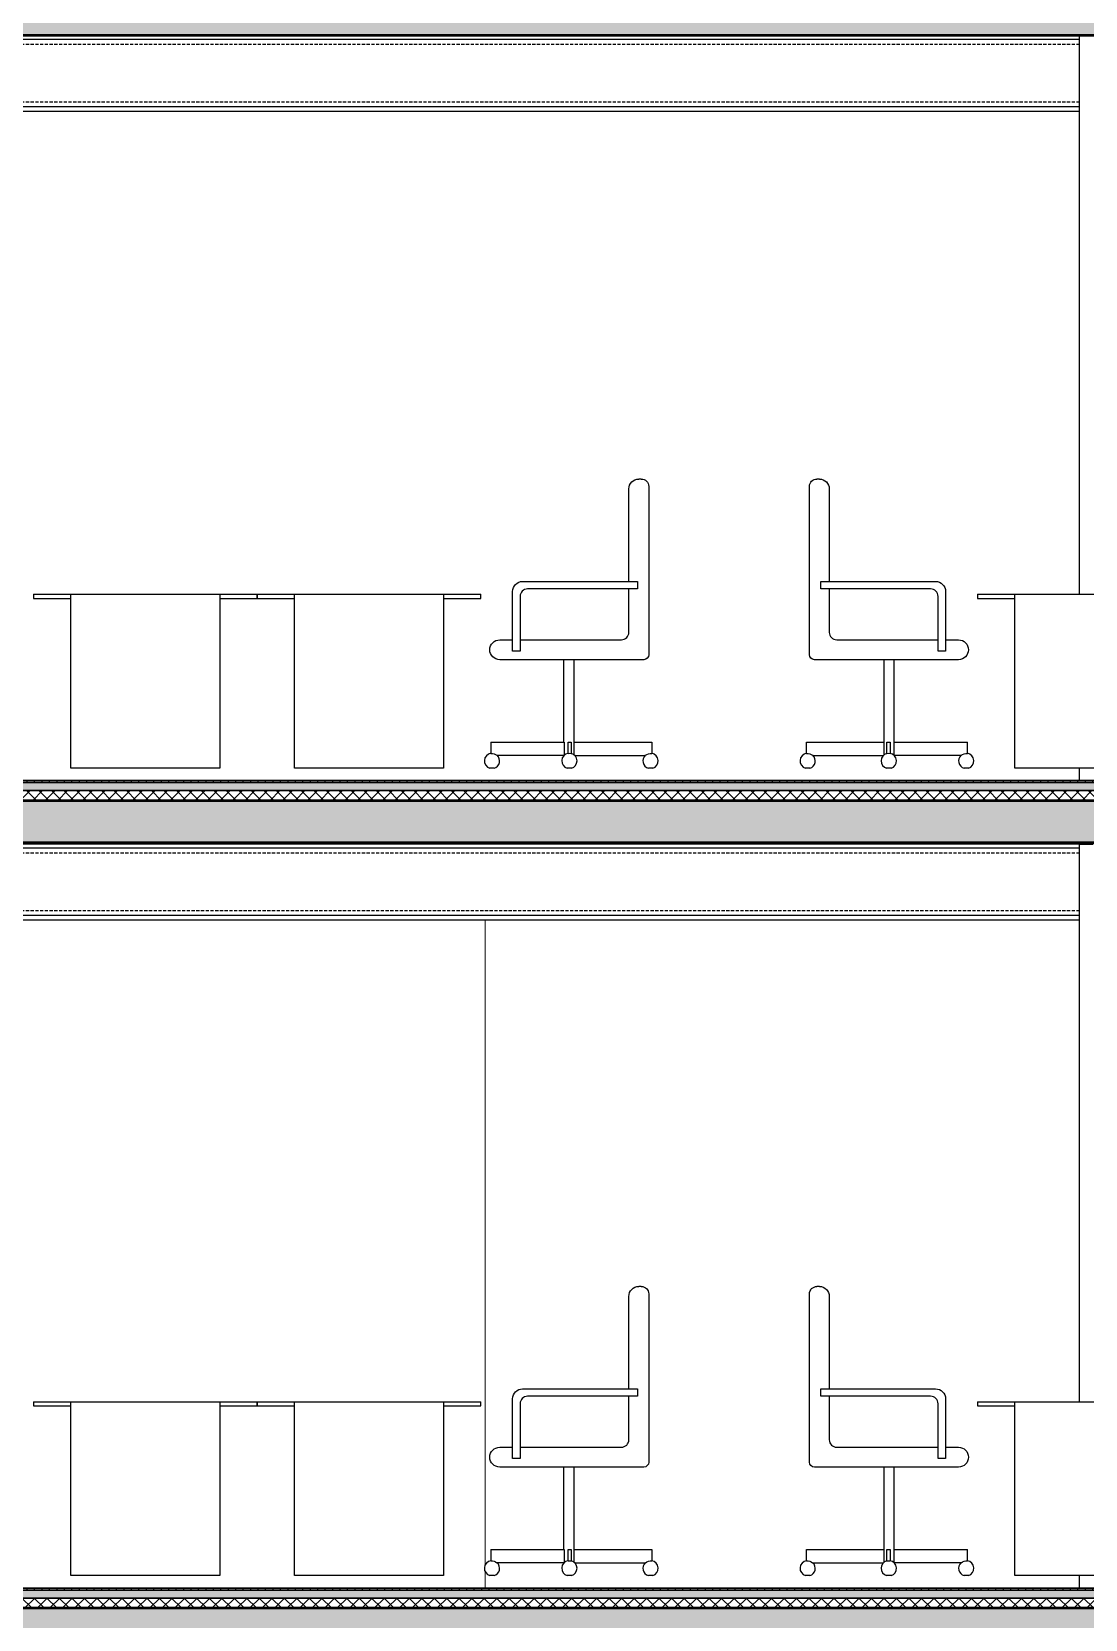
# Model space of a CAD drawing. Header units: millimetres. Extents: x 0 to 18896, y 0 to 22137.
# Drawn here: x 7571 to 11812, y 10184 to 16574 of the extents above; entities that cross this region are included whole.
import ezdxf

# ---------------------------------------------------------------- set-up
doc = ezdxf.new("R2010")
doc.units = ezdxf.units.MM
doc.linetypes.add('DASHED', pattern=[19.05, 12.7, -6.35])
for name, color, linetype in [('Background_0', 7, 'Continuous'), ('Boundary_Floor_ Ceramic Tiles', 7, 'Continuous'), ('Boundary_Insulation_ Extruded Polystyrene', 42, 'Continuous'), ('Boundary_Screed', 7, 'Continuous'), ('Fill_Concrete_ Reinforced', 85, 'Continuous'), ('Fill_Floor_ Ceramic Tiles', 251, 'Continuous'), ('Fill_Insulation_ Extruded Polystyrene', 42, 'Continuous'), ('Fill_Screed', 251, 'Continuous')]:
    doc.layers.add(name, color=color, linetype=linetype)
for name, color, linetype, lineweight in [('Background_Concrete_ Reinforced', 7, 'Continuous', 9), ('Background_Floor_ Ceramic Tiles', 7, 'Continuous', 9), ('Background_Gypsum Board', 7, 'Continuous', 9), ('Background_Insulation_ Extruded Polystyrene', 7, 'Continuous', 9), ('Background_Plaster_ Cement', 7, 'Continuous', 9), ('Background_Screed', 7, 'Continuous', 9), ('Boundary_Concrete_ Reinforced', 99, 'Continuous', 50)]:
    doc.layers.add(name, color=color, linetype=linetype, lineweight=lineweight)
doc.layers.add('BIM_ROOM_LINES', color=7, linetype='Continuous', plot=False)
pattern_1 = [(15, (-21562.4, -14674.7), (143.684, 248.8682), [25.4, -177.8]), (105, (-21562.4, -14674.7), (-248.8682, 143.684), [25.4, -177.8]), (150, (-21537.87, -14668.13), (-196.2761, -52.592), [35.921, -251.4472]), (15, (-21567.45, -14557.73), (143.684, 248.8682), [25.4, -177.8]), (60, (-21551.9, -14566.71), (-52.592, 196.2761), [17.9605, -269.4077]), (150, (-21551.9, -14566.71), (-196.2761, -52.592), [17.9605, -269.4077]), (15, (-21507, -14488.94), (143.684, 248.8682), [35.921, -167.279]), (60, (-21507, -14488.94), (-52.592, 196.2761), [25.4, -261.9682]), (150, (-21472.3, -14479.64), (-196.2761, -52.592), [25.4, -261.9682]), (105, (-21440.6, -14589.48), (-248.8682, 143.684), [25.4, -177.8]), (60, (-21440.61, -14589.48), (-52.592, 196.2761), [17.9605, -269.4077]), (150, (-21431.63, -14573.93), (-196.2761, -52.592), [17.9605, -269.4077]), (15, (-21551.01, -14619.07), (143.684, 248.8682), [12.7, -170.18]), (15, (-21416.95, -14530.55), (143.684, 248.8682), [12.7, -170.18]), (105, (-21484.86, -14522.45), (-248.8682, 143.684), [12.7, -170.18]), (150, (-21430.75, -14626.28), (-196.2761, -52.592), [17.9605, -269.4077]), (150, (-21552.77, -14514.35), (-196.2761, -52.592), [17.9605, -269.4077]), (60, (-21487.65, -14585.65), (-52.592, 196.2761), [17.9605, -269.4077]), (105, (-21501.5, -14632.1), (-248.8682, 143.684), [3.175, -200.025]), (105, (-21514.5, -14546.83), (-248.8682, 143.684), [3.175, -200.025]), (105, (-21431.53, -14488.44), (-248.8682, 143.684), [3.175, -200.025]), (105, (-21400.52, -14591.89), (-248.8682, 143.684), [3.175, -200.025])]

# ---------------------------------------------------------------- blocks, each defined once
blk = doc.blocks.new('Section Plane (1)__section__MainBuilding.dwg__param__0%7Cnone', base_point=(21562.4, -14674.7))
at = {"layer": 'Fill_Concrete_ Reinforced', "extrusion": (4.08328e-31, -1.88221e-28, -1)}
h = blk.add_hatch(dxfattribs=at)
h.set_pattern_fill('CONCRETE1', color=256, scale=10, angle=15, style=0)
h.set_pattern_definition(pattern_1)
h.paths.add_polyline_path([(-21382.4, -1924.7), (-6434.4, -1924.7), (-6434.4, -1754.7), (-21242.4, -1754.7), (-21382.4, -1754.7)])
at = {"layer": 'Fill_Concrete_ Reinforced', "extrusion": (-1.84025e-30, 6.94482e-28, -1)}
h = blk.add_hatch(dxfattribs=at)
h.set_pattern_fill('CONCRETE1', color=256, scale=10, angle=15, style=0)
h.set_pattern_definition(pattern_1)
h.paths.add_polyline_path([(-21382.4, -5174.7), (-6434.4, -5174.7), (-6434.4, -5004.7), (-21242.4, -5004.7), (-21382.4, -5004.7)])
at = {"layer": 'Fill_Concrete_ Reinforced', "extrusion": (2.42848e-17, 9.35733e-15, -1)}
h = blk.add_hatch(dxfattribs=at)
h.set_pattern_fill('CONCRETE1', color=256, scale=10, angle=15, style=0)
h.set_pattern_definition([(15, (-21562.4, -14674.7), (143.684, 248.8682), [25.4, -177.8]), (105, (-21562.4, -14674.7), (-248.8682, 143.684), [25.4, -177.8]), (150, (-21537.87, -14668.13), (-196.2761, -52.592), [35.921, -251.4472]), (15, (-21567.45, -14557.73), (143.684, 248.8682), [25.4, -177.8]), (60, (-21551.9, -14566.71), (-52.592, 196.2761), [17.9605, -269.4077]), (150, (-21551.9, -14566.71), (-196.2761, -52.592), [17.9605, -269.4077]), (15, (-21507, -14488.94), (143.684, 248.8682), [35.921, -167.279]), (60, (-21507, -14488.94), (-52.592, 196.2761), [25.4, -261.9682]), (150, (-21472.3, -14479.64), (-196.2761, -52.592), [25.4, -261.9682]), (105, (-21440.6, -14589.48), (-248.8682, 143.684), [25.4, -177.8]), (60, (-21440.61, -14589.48), (-52.592, 196.2761), [17.9605, -269.4077]), (150, (-21431.63, -14573.93), (-196.2761, -52.592), [17.9605, -269.4077]), (15, (-21551.01, -14619.07), (143.684, 248.8682), [12.7, -170.18]), (15, (-21416.95, -14530.55), (143.684, 248.8682), [12.7, -170.18]), (105, (-21484.86, -14522.45), (-248.8682, 143.684), [12.7, -170.18]), (150, (-21430.75, -14626.28), (-196.2761, -52.592), [17.9605, -269.4077]), (150, (-21552.77, -14514.35), (-196.2761, -52.592), [17.9605, -269.4077]), (60, (-21487.65, -14585.65), (-52.592, 196.2761), [17.9605, -269.4077]), (105, (-21501.5, -14632.1), (-248.8682, 143.684), [3.175, -200.025]), (105, (-21514.5, -14546.83), (-248.8682, 143.684), [3.175, -200.025]), (105, (-21431.53, -14488.44), (-248.8682, 143.684), [3.175, -200.025]), (105, (-21400.52, -14591.89), (-248.8682, 143.684), [3.175, -200.025])])
h.paths.add_polyline_path([(-21382.4, -8424.7), (-6434.4, -8424.7), (-6434.4, -8254.7), (-21242.4, -8254.7), (-21382.4, -8254.7)])
at = {"layer": 'Fill_Floor_ Ceramic Tiles', "extrusion": (1.8017e-32, 1.44679e-27, -1)}
h = blk.add_hatch(dxfattribs=at)
h.set_pattern_fill('_USER', color=256, scale=30, angle=90, style=0, pattern_type=0)
h.set_pattern_definition([(90, (-21562.4, -14674.708), (-30, -1e-13), [])])
h.paths.add_polyline_path([(-6434.4, -4924.7), (-21242.4, -4924.7), (-21242.4, -4932.7), (-6434.4, -4932.7)])
at = {"layer": 'Fill_Floor_ Ceramic Tiles', "extrusion": (-9.16704e-18, -1.69682e-13, -1)}
h = blk.add_hatch(dxfattribs=at)
h.set_pattern_fill('_USER', color=256, scale=30, angle=90, style=0, pattern_type=0)
h.set_pattern_definition([(90, (-21562.4, -14674.708), (-30, -1e-13), [])])
h.paths.add_polyline_path([(-6434.4, -8174.7), (-21242.4, -8174.7), (-21242.4, -8182.7), (-6434.4, -8182.7)])
at = {"layer": 'Fill_Insulation_ Extruded Polystyrene', "extrusion": (1.8017e-32, 6.94461e-27, -1)}
h = blk.add_hatch(dxfattribs=at)
h.set_pattern_fill('INSULATION', color=256, scale=10, style=0)
h.set_pattern_definition([(45, (-21562.4, -14674.71), (-25.14472, 25.14472), []), (135, (-21562.4, -14674.71), (-25.14472, -25.14472), [])])
h.paths.add_polyline_path([(-6434.4, -4964.7), (-21242.4, -4964.7), (-21242.4, -5004.7), (-6434.4, -5004.7)])
at = {"layer": 'Fill_Insulation_ Extruded Polystyrene', "extrusion": (-9.16704e-18, 3.39364e-15, -1)}
h = blk.add_hatch(dxfattribs=at)
h.set_pattern_fill('INSULATION', color=256, scale=10, style=0)
h.set_pattern_definition([(45, (-21562.4, -14674.71), (-25.14472, 25.14472), []), (135, (-21562.4, -14674.71), (-25.14472, -25.14472), [])])
h.paths.add_polyline_path([(-6434.4, -8214.7), (-21242.4, -8214.7), (-21242.4, -8254.7), (-6434.4, -8254.7)])
at = {"layer": 'Fill_Screed', "extrusion": (1.8017e-32, 5.42548e-27, -1)}
h = blk.add_hatch(dxfattribs=at)
h.set_pattern_fill('SCREED', color=256, scale=10, angle=15, style=0)
h.set_pattern_definition([(15, (-21562.4, -14674.71), (457.8203, 254.15265), [-63.5, 0, -190.5, 0]), (15, (-21564.04, -14668.57), (457.8203, 254.15265), [-25.4, 0, -88.9, 0, -45.72, 0, -190.5, 0]), (15, (-21565.69, -14662.44), (457.8203, 254.15265), [-12.7, 0, -63.5, 0, -63.5, 0, -139.7, 0, -45.72, 0]), (15, (-21567.33, -14656.31), (457.8203, 254.15265), [-45.72, 0, -203.2, 0]), (15, (-21568.97, -14650.17), (457.8203, 254.15265), [-152.4, 0, -152.4, 0]), (15, (-21570.62, -14644.04), (457.8203, 254.15265), [-215.9, 0]), (15, (-21572.26, -14637.91), (457.8203, 254.15265), [-63.5, 0, -279.4, 0]), (15, (-21573.9, -14631.77), (457.8203, 254.15265), [-88.9, 0, -50.8, 0]), (15, (-21575.55, -14625.64), (457.8203, 254.15265), [-127, 0]), (15, (-21578.84, -14613.37), (457.8203, 254.15265), [-17.78, 0, -190.5, 0, -114.3, 0]), (15, (-21580.48, -14607.24), (457.8203, 254.15265), [-25.4, 0, -2.54, 0, -63.5, 0]), (15, (-21582.12, -14601.1), (457.8203, 254.15265), [-12.7, 0, -165.1, 0, -190.5, 0]), (15, (-21583.77, -14594.97), (457.8203, 254.15265), [-127, 0]), (15, (-21585.41, -14588.84), (457.8203, 254.15265), [-63.5, 0, -266.7, 0]), (15, (-21588.7, -14576.57), (457.8203, 254.15265), [-304.8, 0]), (15, (-21590.34, -14570.44), (457.8203, 254.15265), [-63.5, 0, -5.08, 0, -88.9, 0]), (15, (-21591.98, -14564.3), (457.8203, 254.15265), [-17.78, 0, -127, 0, -50.8, 0, -88.9, 0, -101.6, 0]), (15, (-21593.63, -14558.17), (457.8203, 254.15265), [-38.1, 0, -50.8, 0, -127, 0, -5.08, 0, -63.5, 0]), (15, (-21595.27, -14552.04), (457.8203, 254.15265), [-127, 0])])
h.paths.add_polyline_path([(-6434.4, -4932.7), (-21242.4, -4932.7), (-21242.4, -4964.7), (-6434.4, -4964.7)])
at = {"layer": 'Fill_Screed', "extrusion": (-9.16704e-18, 4.24205e-15, -1)}
h = blk.add_hatch(dxfattribs=at)
h.set_pattern_fill('SCREED', color=256, scale=10, angle=15, style=0)
h.set_pattern_definition([(15, (-21562.4, -14674.71), (457.8203, 254.1527), [-63.5, 0, -190.5, 0]), (15, (-21564.04, -14668.57), (457.8203, 254.1527), [-25.4, 0, -88.9, 0, -45.72, 0, -190.5, 0]), (15, (-21565.69, -14662.44), (457.8203, 254.1527), [-12.7, 0, -63.5, 0, -63.5, 0, -139.7, 0, -45.72, 0]), (15, (-21567.33, -14656.31), (457.8203, 254.1527), [-45.72, 0, -203.2, 0]), (15, (-21568.97, -14650.17), (457.8203, 254.1527), [-152.4, 0, -152.4, 0]), (15, (-21570.62, -14644.04), (457.8203, 254.1527), [-215.9, 0]), (15, (-21572.26, -14637.91), (457.8203, 254.1527), [-63.5, 0, -279.4, 0]), (15, (-21573.9, -14631.77), (457.8203, 254.1527), [-88.9, 0, -50.8, 0]), (15, (-21575.55, -14625.64), (457.8203, 254.1527), [-127, 0]), (15, (-21578.84, -14613.37), (457.8203, 254.1527), [-17.78, 0, -190.5, 0, -114.3, 0]), (15, (-21580.48, -14607.24), (457.8203, 254.1527), [-25.4, 0, -2.54, 0, -63.5, 0]), (15, (-21582.12, -14601.1), (457.8203, 254.1527), [-12.7, 0, -165.1, 0, -190.5, 0]), (15, (-21583.77, -14594.97), (457.8203, 254.1527), [-127, 0]), (15, (-21585.41, -14588.84), (457.8203, 254.1527), [-63.5, 0, -266.7, 0]), (15, (-21588.7, -14576.57), (457.8203, 254.1527), [-304.8, 0]), (15, (-21590.34, -14570.44), (457.8203, 254.1527), [-63.5, 0, -5.08, 0, -88.9, 0]), (15, (-21591.98, -14564.3), (457.8203, 254.1527), [-17.78, 0, -127, 0, -50.8, 0, -88.9, 0, -101.6, 0]), (15, (-21593.63, -14558.17), (457.8203, 254.1527), [-38.1, 0, -50.8, 0, -127, 0, -5.08, 0, -63.5, 0]), (15, (-21595.27, -14552.04), (457.8203, 254.1527), [-127, 0])])
h.paths.add_polyline_path([(-6434.4, -8182.7), (-21242.4, -8182.7), (-21242.4, -8214.7), (-6434.4, -8214.7)])
at = {"linetype": 'DASHED'}
for p, q in [((14623.4, -1961.3), (8512.4, -1961.3)), ((14623.4, -2193.1), (8512.4, -2193.1)), ((14623.4, -5216.3), (8512.4, -5216.3)), ((14623.4, -5448.1), (8512.4, -5448.1))]:
    blk.add_line(p, q, dxfattribs=at)
for p, q in [((2834.4, -4924.7), (21730.4, -4924.7)), ((2834.4, -4924.7), (21730.4, -4924.7)), ((2834.4, -8174.7), (21730.4, -8174.7)), ((2834.4, -8174.7), (21730.4, -8174.7)), ((2834.4, -8174.7), (21730.4, -8174.7))]:
    blk.add_line(p, q)
at = {"layer": 'Background_0'}
for p, q in [((14623.4, -1941.4), (8512.4, -1941.4)), ((14623.4, -4174.7), (14623.4, -1924.7)), ((14623.4, -2213), (8512.4, -2213)), ((8512.4, -2229.7), (14623.4, -2229.7)), ((12808.9, -4122.8), (12808.9, -3750.6)), ((12858.9, -3710.6), (12848.9, -3710.6)), ((12888.9, -3740.6), (12888.9, -4417.8)), ((13535.9, -4417.8), (13535.9, -3740.6)), ((13575.9, -3710.6), (13565.9, -3710.6)), ((13615.9, -3750.6), (13615.9, -4122.8)), ((12381.1, -4122.8), (12843.1, -4122.8)), ((12843.1, -4152.8), (12401.1, -4152.8)), ((12808.9, -4327.8), (12808.9, -4152.8)), ((12843.1, -4122.8), (12843.1, -4152.8)), ((13581.7, -4122.8), (14043.7, -4122.8)), ((13581.7, -4152.8), (13581.7, -4122.8)), ((14023.7, -4152.8), (13581.7, -4152.8)), ((13615.9, -4152.8), (13615.9, -4327.8)), ((10412.4, -4174.7), (10412.4, -4191.7)), ((10412.4, -4174.7), (10562.4, -4174.7)), ((10412.4, -4191.7), (10562.4, -4191.7)), ((10562.4, -4174.7), (11162.4, -4174.7)), ((10562.4, -4874.7), (10562.4, -4174.7)), ((11162.4, -4174.7), (11312.4, -4174.7)), ((11162.4, -4174.7), (11162.4, -4874.7)), ((11162.4, -4191.7), (11312.4, -4191.7)), ((11312.4, -4191.7), (11312.4, -4174.7)), ((11312.4, -4174.7), (11312.4, -4191.7)), ((11312.4, -4174.7), (11462.4, -4174.7)), ((11312.4, -4191.7), (11462.4, -4191.7)), ((11462.4, -4174.7), (12062.4, -4174.7)), ((11462.4, -4874.7), (11462.4, -4174.7)), ((12062.4, -4174.7), (12212.4, -4174.7)), ((12062.4, -4174.7), (12062.4, -4874.7)), ((12062.4, -4191.7), (12212.4, -4191.7)), ((12212.4, -4191.7), (12212.4, -4174.7)), ((12341.1, -4403.6), (12341.1, -4162.8)), ((12371.1, -4182.8), (12371.1, -4403.6)), ((14053.7, -4403.6), (14053.7, -4182.8)), ((14083.7, -4162.8), (14083.7, -4403.6)), ((14212.4, -4174.7), (14212.4, -4191.7)), ((14212.4, -4174.7), (14362.4, -4174.7)), ((14212.4, -4191.7), (14362.4, -4191.7)), ((14362.4, -4174.7), (14962.4, -4174.7)), ((14362.4, -4874.7), (14362.4, -4174.7)), ((12288.9, -4357.8), (12341.1, -4357.8)), ((12371.1, -4403.6), (12341.1, -4403.6)), ((12371.1, -4357.8), (12778.9, -4357.8)), ((13645.9, -4357.8), (14053.7, -4357.8)), ((14083.7, -4403.6), (14053.7, -4403.6)), ((14083.7, -4357.8), (14135.9, -4357.8)), ((12868.9, -4437.8), (12288.9, -4437.8)), ((12547.4, -4769.3), (12547.4, -4437.8)), ((12588.5, -4769.3), (12588.5, -4437.8)), ((14135.9, -4437.8), (13555.9, -4437.8)), ((13836.3, -4769.3), (13836.3, -4437.8)), ((13877.4, -4769.3), (13877.4, -4437.8)), ((12253.2, -4769.3), (12548, -4769.3)), ((12253.2, -4769.3), (12253.2, -4815.7)), ((12548, -4769.3), (12548, -4822.8)), ((12564.3, -4815.2), (12564.3, -4769.3)), ((12564.3, -4769.3), (12577, -4769.3)), ((12577, -4769.3), (12577, -4815.7)), ((12587.9, -4769.3), (12587.9, -4820.5)), ((12587.9, -4769.3), (12900.8, -4769.3)), ((12900.8, -4769.3), (12900.8, -4815.7)), ((13524, -4815.7), (13524, -4769.3)), ((13524, -4769.3), (13836.9, -4769.3)), ((13836.9, -4820.5), (13836.9, -4769.3)), ((13847.8, -4769.3), (13860.5, -4769.3)), ((13847.8, -4815.7), (13847.8, -4769.3)), ((13860.5, -4769.3), (13860.5, -4815.2)), ((13876.8, -4822.8), (13876.8, -4769.3)), ((13876.8, -4769.3), (14171.6, -4769.3)), ((14171.6, -4815.7), (14171.6, -4769.3)), ((12548, -4822.8), (12277.5, -4822.8)), ((12548, -4822.8), (12548.3, -4822.8)), ((12577, -4815.7), (12577, -4815.4)), ((12590.5, -4822.8), (12876.5, -4822.8)), ((12900.8, -4815.7), (12900.8, -4815)), ((13548.3, -4822.8), (13834.3, -4822.8)), ((13860.5, -4815.2), (13860.5, -4814.8)), ((13876.5, -4822.8), (13876.8, -4822.8)), ((14147.3, -4822.8), (13876.8, -4822.8)), ((14171.6, -4815.7), (14171.6, -4815)), ((11162.4, -4874.7), (10562.4, -4874.7)), ((12062.4, -4874.7), (11462.4, -4874.7)), ((12257.8, -4874.7), (12249, -4874.7)), ((12266.6, -4874.7), (12257.8, -4874.7)), ((12569.4, -4874.7), (12560.6, -4874.7)), ((12578.2, -4874.7), (12569.4, -4874.7)), ((12896.2, -4874.7), (12887.4, -4874.7)), ((12905, -4874.7), (12896.2, -4874.7)), ((13528.6, -4874.7), (13519.8, -4874.7)), ((13537.4, -4874.7), (13528.6, -4874.7)), ((13855.4, -4874.7), (13846.6, -4874.7)), ((13864.2, -4874.7), (13855.4, -4874.7)), ((14167, -4874.7), (14158.2, -4874.7)), ((14175.8, -4874.7), (14167, -4874.7)), ((14962.4, -4874.7), (14362.4, -4874.7)), ((14623.4, -4924.7), (14623.4, -4874.7)), ((14623.4, -5179.7), (8512.4, -5179.7)), ((14623.4, -5196.4), (8512.4, -5196.4)), ((14623.4, -5179.7), (14677.9, -5179.7)), ((14623.4, -7424.7), (14623.4, -5179.7)), ((14623.4, -5468), (8512.4, -5468)), ((8512.4, -5484.7), (14623.4, -5484.7)), ((12858.9, -6960.6), (12848.9, -6960.6)), ((13575.9, -6960.6), (13565.9, -6960.6)), ((12808.9, -7372.8), (12808.9, -7000.6)), ((12888.9, -6990.6), (12888.9, -7667.8)), ((13535.9, -7667.8), (13535.9, -6990.6)), ((13615.9, -7000.6), (13615.9, -7372.8)), ((12381.1, -7372.8), (12843.1, -7372.8)), ((12843.1, -7402.8), (12401.1, -7402.8)), ((12808.9, -7577.8), (12808.9, -7402.8)), ((12843.1, -7372.8), (12843.1, -7402.8)), ((13581.7, -7372.8), (14043.7, -7372.8)), ((13581.7, -7402.8), (13581.7, -7372.8)), ((14023.7, -7402.8), (13581.7, -7402.8)), ((13615.9, -7402.8), (13615.9, -7577.8)), ((10412.4, -7424.7), (10412.4, -7441.7)), ((10412.4, -7424.7), (10562.4, -7424.7)), ((10412.4, -7441.7), (10562.4, -7441.7)), ((10562.4, -7424.7), (11162.4, -7424.7)), ((10562.4, -8124.7), (10562.4, -7424.7)), ((11162.4, -7424.7), (11312.4, -7424.7)), ((11162.4, -7424.7), (11162.4, -8124.7)), ((11162.4, -7441.7), (11312.4, -7441.7)), ((11312.4, -7441.7), (11312.4, -7424.7)), ((11312.4, -7424.7), (11312.4, -7441.7)), ((11312.4, -7424.7), (11462.4, -7424.7)), ((11312.4, -7441.7), (11462.4, -7441.7)), ((11462.4, -7424.7), (12062.4, -7424.7)), ((11462.4, -8124.7), (11462.4, -7424.7)), ((12062.4, -7424.7), (12212.4, -7424.7)), ((12062.4, -7424.7), (12062.4, -8124.7)), ((12062.4, -7441.7), (12212.4, -7441.7)), ((12212.4, -7441.7), (12212.4, -7424.7)), ((12341.1, -7653.6), (12341.1, -7412.8)), ((12371.1, -7432.8), (12371.1, -7653.6)), ((14053.7, -7653.6), (14053.7, -7432.8)), ((14083.7, -7412.8), (14083.7, -7653.6)), ((14212.4, -7424.7), (14212.4, -7441.7)), ((14212.4, -7424.7), (14362.4, -7424.7)), ((14212.4, -7441.7), (14362.4, -7441.7)), ((14362.4, -7424.7), (14962.4, -7424.7)), ((14362.4, -8124.7), (14362.4, -7424.7)), ((12288.9, -7607.8), (12341.1, -7607.8)), ((12371.1, -7653.6), (12341.1, -7653.6)), ((12371.1, -7607.8), (12778.9, -7607.8)), ((13645.9, -7607.8), (14053.7, -7607.8)), ((14083.7, -7653.6), (14053.7, -7653.6)), ((14083.7, -7607.8), (14135.9, -7607.8)), ((12868.9, -7687.8), (12288.9, -7687.8)), ((12547.4, -8019.3), (12547.4, -7687.8)), ((12588.5, -8019.3), (12588.5, -7687.8)), ((14135.9, -7687.8), (13555.9, -7687.8)), ((13836.3, -8019.3), (13836.3, -7687.8)), ((13877.4, -8019.3), (13877.4, -7687.8)), ((12253.2, -8019.3), (12548, -8019.3)), ((12253.2, -8019.3), (12253.2, -8065.7)), ((12548, -8019.3), (12548, -8072.8)), ((12564.3, -8065.2), (12564.3, -8019.3)), ((12564.3, -8019.3), (12577, -8019.3)), ((12577, -8019.3), (12577, -8065.7)), ((12587.9, -8019.3), (12587.9, -8070.5)), ((12587.9, -8019.3), (12900.8, -8019.3)), ((12900.8, -8019.3), (12900.8, -8065.7)), ((13524, -8065.7), (13524, -8019.3)), ((13524, -8019.3), (13836.9, -8019.3)), ((13836.9, -8070.5), (13836.9, -8019.3)), ((13847.8, -8019.3), (13860.5, -8019.3)), ((13847.8, -8065.7), (13847.8, -8019.3)), ((13860.5, -8019.3), (13860.5, -8065.2)), ((13876.8, -8072.8), (13876.8, -8019.3)), ((13876.8, -8019.3), (14171.6, -8019.3)), ((14171.6, -8065.7), (14171.6, -8019.3)), ((12548, -8072.8), (12277.5, -8072.8)), ((12548, -8072.8), (12548.3, -8072.8)), ((12577, -8065.7), (12577, -8065.4)), ((12590.5, -8072.8), (12876.5, -8072.8)), ((12900.8, -8065.7), (12900.8, -8065)), ((13548.3, -8072.8), (13834.3, -8072.8)), ((13860.5, -8065.2), (13860.5, -8064.8)), ((13876.5, -8072.8), (13876.8, -8072.8)), ((14147.3, -8072.8), (13876.8, -8072.8)), ((14171.6, -8065.7), (14171.6, -8065)), ((11162.4, -8124.7), (10562.4, -8124.7)), ((12062.4, -8124.7), (11462.4, -8124.7)), ((12257.8, -8124.7), (12249, -8124.7)), ((12266.6, -8124.7), (12257.8, -8124.7)), ((12569.4, -8124.7), (12560.6, -8124.7)), ((12578.2, -8124.7), (12569.4, -8124.7)), ((12896.2, -8124.7), (12887.4, -8124.7)), ((12905, -8124.7), (12896.2, -8124.7)), ((13528.6, -8124.7), (13519.8, -8124.7)), ((13537.4, -8124.7), (13528.6, -8124.7)), ((13855.4, -8124.7), (13846.6, -8124.7)), ((13864.2, -8124.7), (13855.4, -8124.7)), ((14167, -8124.7), (14158.2, -8124.7)), ((14175.8, -8124.7), (14167, -8124.7)), ((14962.4, -8124.7), (14362.4, -8124.7)), ((14623.4, -8174.7), (14623.4, -8124.7))]:
    blk.add_line(p, q, dxfattribs=at)
at = {"layer": 'Background_0', "extrusion": (1.53081e-16, 5.69819e-17, -1)}
for centre, radius, start, end in [((-12848.9, -3750.6), 40, 0, 90), ((-12868.9, -4417.8), 20, 180, 270), ((-12848.9, -7000.6), 40, 0, 90), ((-12868.9, -7667.8), 20, 180, 270)]:
    blk.add_arc(centre, radius, start, end, dxfattribs=at)
at = {"layer": 'Background_0', "extrusion": (9.18485e-17, 5.69819e-17, -1)}
for centre in [(-12858.9, -3740.6), (-12858.9, -6990.6)]:
    blk.add_arc(centre, 30, 90, 180, dxfattribs=at)
at = {"layer": 'Background_0', "extrusion": (2.94008e-15, 5.69819e-17, -1)}
for centre in [(-13565.9, -3740.6), (-13565.9, -6990.6)]:
    blk.add_arc(centre, 30, 0, 90, dxfattribs=at)
at = {"layer": 'Background_0', "extrusion": (2.87885e-15, 5.69819e-17, -1)}
for centre, radius, start, end in [((-13575.9, -3750.6), 40, 90, 180), ((-13555.9, -4417.8), 20, 270, 0), ((-13575.9, -7000.6), 40, 90, 180), ((-13555.9, -7667.8), 20, 270, 0)]:
    blk.add_arc(centre, radius, start, end, dxfattribs=at)
at = {"layer": 'Background_0', "extrusion": (1.22465e-16, 1.4883e-16, -1)}
for centre in [(-12381.1, -4162.8), (-12381.1, -7412.8)]:
    blk.add_arc(centre, 40, 0, 90, dxfattribs=at)
at = {"layer": 'Background_0'}
for centre, radius, start, end in [((12401.1, -4182.8), 30, 90, 180), ((14023.7, -4182.8), 30, 0, 90), ((12778.9, -4327.8), 30, 270, 0), ((13645.9, -4327.8), 30, 180, 270), ((12257.8, -4845.2), 30.8, 98.48094, 253.39437), ((12257.8, -4845.2), 30.8, 286.60563, 46.70208), ((12569.4, -4845.2), 30.8, 99.48202, 253.39439), ((12569.4, -4845.2), 30.8, 286.60565, 75.73004), ((12896.2, -4845.2), 30.8, 133.29788, 253.39432), ((12896.2, -4845.2), 30.8, 286.60564, 81.51911), ((13528.6, -4845.2), 30.8, 98.48089, 253.39436), ((13528.6, -4845.2), 30.8, 286.60568, 46.70212), ((13855.4, -4845.2), 30.8, 104.27001, 253.3944), ((13855.4, -4845.2), 30.8, 286.60572, 80.51809), ((14167, -4845.2), 30.8, 133.29794, 253.39446), ((14167, -4845.2), 30.8, 286.60557, 81.51896), ((12401.1, -7432.8), 30, 90, 180), ((14023.7, -7432.8), 30, 0, 90), ((12778.9, -7577.8), 30, 270, 0), ((13645.9, -7577.8), 30, 180, 270), ((12257.8, -8095.2), 30.8, 98.48096, 253.3943), ((12257.8, -8095.2), 30.8, 286.6057, 46.70216), ((12569.4, -8095.2), 30.8, 99.48206, 253.39432), ((12569.4, -8095.2), 30.8, 286.60572, 75.72998), ((12896.2, -8095.2), 30.8, 133.29781, 253.39425), ((12896.2, -8095.2), 30.8, 286.6057, 81.51909), ((13528.6, -8095.2), 30.8, 98.48091, 253.3943), ((13528.6, -8095.2), 30.8, 286.60575, 46.70219), ((13855.4, -8095.2), 30.8, 104.27007, 253.39434), ((13855.4, -8095.2), 30.8, 286.60579, 80.51806), ((14167, -8095.2), 30.8, 133.29786, 253.3944), ((14167, -8095.2), 30.8, 286.60563, 81.51895)]:
    blk.add_arc(centre, radius, start, end, dxfattribs=at)
at = {"layer": 'Background_0', "extrusion": (2.90946e-15, 1.4883e-16, -1)}
for centre in [(-14043.7, -4162.8), (-14043.7, -7412.8)]:
    blk.add_arc(centre, 40, 90, 180, dxfattribs=at)
at = {"layer": 'Background_0', "extrusion": (1.22465e-16, 8.75981e-17, -1)}
for centre in [(-12288.9, -4397.8), (-12288.9, -7647.8)]:
    blk.add_arc(centre, 40, 270, 90, dxfattribs=at)
at = {"layer": 'Background_0', "extrusion": (2.90946e-15, 8.75981e-17, -1)}
for centre in [(-14135.9, -4397.8), (-14135.9, -7647.8)]:
    blk.add_arc(centre, 40, 90, 270, dxfattribs=at)
at = {"layer": 'Background_0', "extrusion": (6.12323e-17, 2.63657e-17, -1)}
for centre, start, end in [((-12257.8, -4845.2), 81.24694, 131.32555), ((-12896.2, -4845.2), 48.67445, 98.75306), ((-12257.8, -8095.2), 81.24694, 131.32555), ((-12896.2, -8095.2), 48.67445, 98.75306)]:
    blk.add_arc(centre, 29.9, start, end, dxfattribs=at)
at = {"layer": 'Background_0', "extrusion": (1.22465e-16, 2.63657e-17, -1)}
for centre in [(-12569.4, -4845.2), (-12569.4, -8095.2)]:
    blk.add_arc(centre, 30.5, 80.41208, 104.4312, dxfattribs=at)
at = {"layer": 'Background_0', "extrusion": (2.9707e-15, 2.63657e-17, -1)}
for centre, start, end in [((-13528.6, -4845.2), 81.24694, 131.32555), ((-14167, -4845.2), 48.67445, 98.75306), ((-13528.6, -8095.2), 81.24694, 131.32555), ((-14167, -8095.2), 48.67445, 98.75306)]:
    blk.add_arc(centre, 29.9, start, end, dxfattribs=at)
at = {"layer": 'Background_0', "extrusion": (2.90946e-15, 2.63657e-17, -1)}
for centre in [(-13855.4, -4845.2), (-13855.4, -8095.2)]:
    blk.add_arc(centre, 30.5, 75.5688, 99.58792, dxfattribs=at)
at = {"layer": 'Background_Concrete_ Reinforced'}
for p, q in [((6434.4, -1924.7), (21382.4, -1924.7)), ((21242.4, -5004.7), (6434.4, -5004.7)), ((6434.4, -5174.7), (21382.4, -5174.7)), ((21242.4, -8254.7), (6434.4, -8254.7))]:
    blk.add_line(p, q, dxfattribs=at)
at = {"layer": 'Background_Floor_ Ceramic Tiles'}
for p, q in [((21242.4, -4924.7), (6434.4, -4924.7)), ((6434.4, -4932.7), (21242.4, -4932.7)), ((21242.4, -8174.7), (6434.4, -8174.7)), ((6434.4, -8182.7), (21242.4, -8182.7))]:
    blk.add_line(p, q, dxfattribs=at)
at = {"layer": 'Background_Gypsum Board'}
for p, q in [((12230.4, -5179.7), (12230.4, -5174.7)), ((12230.4, -5179.7), (12230.4, -5174.7)), ((12230.4, -8081.1), (12230.4, -5484.7)), ((12230.4, -8081.1), (12230.4, -5484.7)), ((12230.4, -8174.7), (12230.4, -8109.3)), ((12230.4, -8174.7), (12230.4, -8109.3))]:
    blk.add_line(p, q, dxfattribs=at)
at = {"layer": 'Background_Insulation_ Extruded Polystyrene'}
for p, q in [((21242.4, -4964.7), (6434.4, -4964.7)), ((6434.4, -5004.7), (21242.4, -5004.7)), ((21242.4, -8214.7), (6434.4, -8214.7)), ((6434.4, -8254.7), (21242.4, -8254.7))]:
    blk.add_line(p, q, dxfattribs=at)
at = {"layer": 'Background_Plaster_ Cement'}
for p, q in [((12230.4, -5179.7), (12230.4, -5174.7)), ((12230.4, -8081.1), (12230.4, -5484.7)), ((12230.4, -8174.7), (12230.4, -8109.3))]:
    blk.add_line(p, q, dxfattribs=at)
at = {"layer": 'Background_Screed'}
for p, q in [((21242.4, -4932.7), (6434.4, -4932.7)), ((6434.4, -4964.7), (21242.4, -4964.7)), ((21242.4, -8182.7), (6434.4, -8182.7)), ((6434.4, -8214.7), (21242.4, -8214.7))]:
    blk.add_line(p, q, dxfattribs=at)
at = {"layer": 'BIM_ROOM_LINES'}
for p, q in [((8512.4, -1924.7), (21230.4, -1924.7)), ((21230.4, -4924.7), (8512.4, -4924.7)), ((8512.4, -5174.7), (21230.4, -5174.7)), ((21230.4, -8174.7), (8512.4, -8174.7))]:
    blk.add_line(p, q, dxfattribs=at)
at = {"layer": 'Boundary_Concrete_ Reinforced', "extrusion": (0, 1, 0)}
for p, q in [((21382.4, -1924.7), (6434.4, -1924.7)), ((6434.4, -5004.7), (21242.4, -5004.7)), ((21382.4, -5174.7), (6434.4, -5174.7)), ((6434.4, -8254.7), (21242.4, -8254.7))]:
    blk.add_line(p, q, dxfattribs=at)
at = {"layer": 'Boundary_Floor_ Ceramic Tiles', "extrusion": (0, 1, 0)}
for p, q in [((6434.4, -4924.7), (21242.4, -4924.7)), ((21242.4, -4932.7), (6434.4, -4932.7)), ((6434.4, -8174.7), (21242.4, -8174.7)), ((21242.4, -8182.7), (6434.4, -8182.7))]:
    blk.add_line(p, q, dxfattribs=at)
at = {"layer": 'Boundary_Insulation_ Extruded Polystyrene', "extrusion": (0, 1, 0)}
for p, q in [((6434.4, -4964.7), (21242.4, -4964.7)), ((21242.4, -5004.7), (6434.4, -5004.7)), ((6434.4, -8214.7), (21242.4, -8214.7)), ((21242.4, -8254.7), (6434.4, -8254.7))]:
    blk.add_line(p, q, dxfattribs=at)
at = {"layer": 'Boundary_Screed', "extrusion": (0, 1, 0)}
for p, q in [((6434.4, -4932.7), (21242.4, -4932.7)), ((21242.4, -4964.7), (6434.4, -4964.7)), ((6434.4, -8182.7), (21242.4, -8182.7)), ((21242.4, -8214.7), (6434.4, -8214.7))]:
    blk.add_line(p, q, dxfattribs=at)

msp = doc.modelspace()

# ---------------------------------------------------------------- block references
msp.add_blockref('Section Plane (1)__section__MainBuilding.dwg__param__0%7Cnone', (18728, 3810))

doc.saveas('drawing.dxf')
